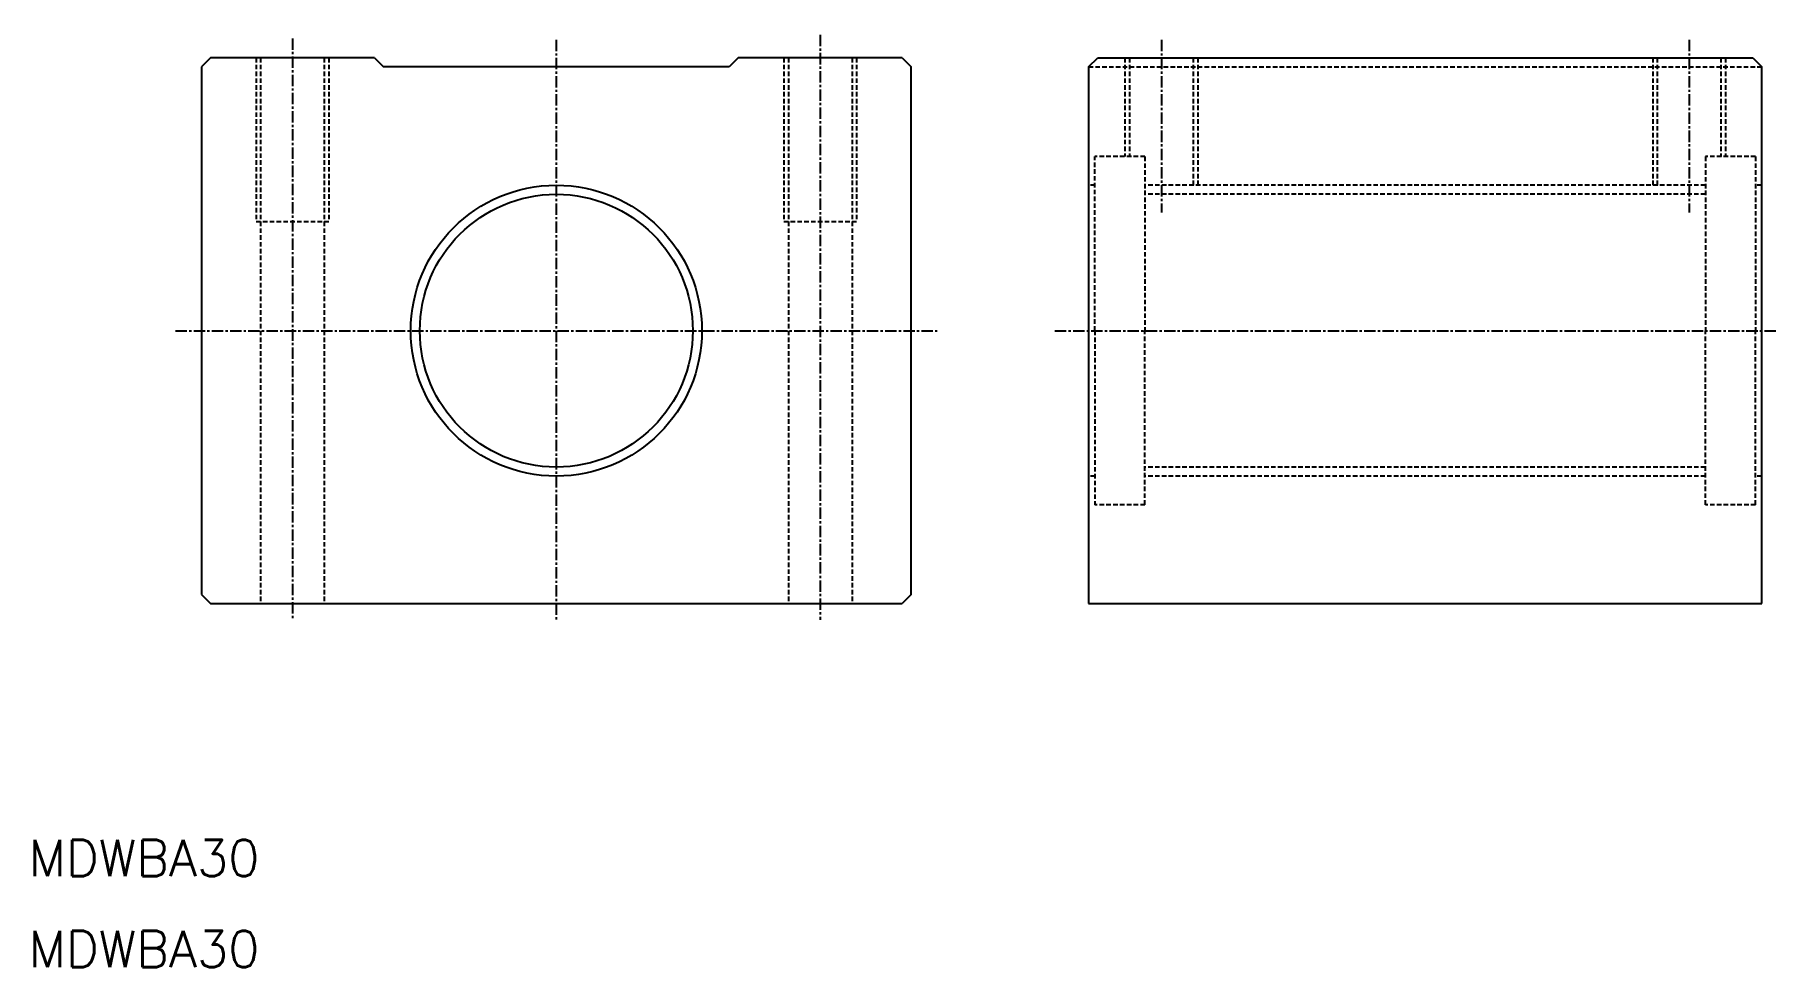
# Model space of a CAD drawing. Extents: x 11 to 202, y 10 to 113.
import ezdxf

# ---------------------------------------------------------------- set-up
doc = ezdxf.new("R2010")
doc.units = 0
doc.linetypes.add('CENTER', pattern=[2, 1.25, -0.25, 0.25, -0.25])
doc.linetypes.add('DASHED', pattern=[0.75, 0.5, -0.25])
doc.layers.get('0').update_dxf_attribs({"linetype": 'CONTINUOUS'})
doc.layers.add('CENTER', color=1, linetype='CENTER')
doc.styles.get("Standard").update_dxf_attribs({"font": 'txt.shx', "bigfont": 'bigfont.shx'})

msp = doc.modelspace()

# ---------------------------------------------------------------- linework, layer by layer
at = {"color": 7, "linetype": 'CONTINUOUS'}
for p, q in [((30, 110), (29, 109)), ((48, 110), (30, 110)), ((48, 110), (49, 109)), ((88, 110), (87, 109)), ((106, 110), (88, 110)), ((106, 110), (107, 109)), ((126.5, 109), (127.5, 110)), ((127.5, 110), (199.5, 110)), ((199.5, 110), (200.5, 109)), ((29, 109), (29, 51)), ((87, 109), (49, 109)), ((107, 51), (107, 109)), ((126.5, 109), (126.5, 50)), ((200.5, 50), (200.5, 109)), ((29, 51), (30, 50)), ((30, 50), (106, 50)), ((107, 51), (106, 50)), ((126.5, 50), (200.5, 50))]:
    msp.add_line(p, q, dxfattribs=at)
at = {"color": 3, "linetype": 'DASHED'}
for p, q in [((35, 110), (35, 92)), ((35.5, 110), (35.5, 50)), ((42.5, 110), (42.5, 50)), ((43, 110), (43, 92)), ((93, 110), (93, 92)), ((93.5, 110), (93.5, 50)), ((100.5, 110), (100.5, 50)), ((101, 110), (101, 92)), ((130.5, 110), (130.5, 99.15)), ((131, 110), (131, 99.15)), ((138, 110), (138, 96)), ((138.5, 110), (138.5, 96)), ((188.5, 110), (188.5, 96)), ((189, 110), (189, 96)), ((196, 110), (196, 99.15)), ((196.5, 110), (196.5, 99.15)), ((126.5, 109), (200.5, 109)), ((127.2, 80), (127.2, 99.15)), ((132.7, 99.15), (127.2, 99.15)), ((132.7, 99.15), (132.7, 80)), ((194.3, 99.15), (194.3, 80)), ((199.8, 99.15), (194.3, 99.15)), ((199.8, 99.15), (199.8, 80)), ((127.2, 96), (126.5, 96)), ((194.3, 96), (132.7, 96)), ((200.5, 96), (199.8, 96)), ((194.3, 95), (132.7, 95)), ((35, 92), (43, 92)), ((93, 92), (101, 92)), ((127.2, 80), (127.2, 60.85)), ((132.7, 60.85), (132.7, 80)), ((194.3, 60.85), (194.3, 80)), ((199.8, 60.85), (199.8, 80)), ((127.2, 64), (126.5, 64)), ((194.3, 65), (132.7, 65)), ((194.3, 64), (132.7, 64)), ((200.5, 64), (199.8, 64)), ((132.7, 60.85), (127.2, 60.85)), ((199.8, 60.85), (194.3, 60.85))]:
    msp.add_line(p, q, dxfattribs=at)
at = {"color": 7, "linetype": 'CONTINUOUS'}
for radius in [16, 15]:
    msp.add_circle((68, 80), radius, dxfattribs=at)
at = {"layer": 'CENTER', "color": 1, "linetype": 'CENTER'}
for p, q in [((39, 112.15), (39, 48.21)), ((68, 112), (68, 48)), ((97, 112.54), (97, 48.21)), ((134.5, 112), (134.5, 93)), ((192.5, 112), (192.5, 93)), ((26.14, 80), (109.86, 80)), ((122.79, 80), (202.29, 80))]:
    msp.add_line(p, q, dxfattribs=at)

# ---------------------------------------------------------------- texts
at = {"color": 7, "linetype": 'CONTINUOUS'}
for p in [(10, 20), (10, 10)]:
    msp.add_text('MDWBA30', height=4, dxfattribs=at).set_placement(p)

doc.saveas('drawing.dxf')
